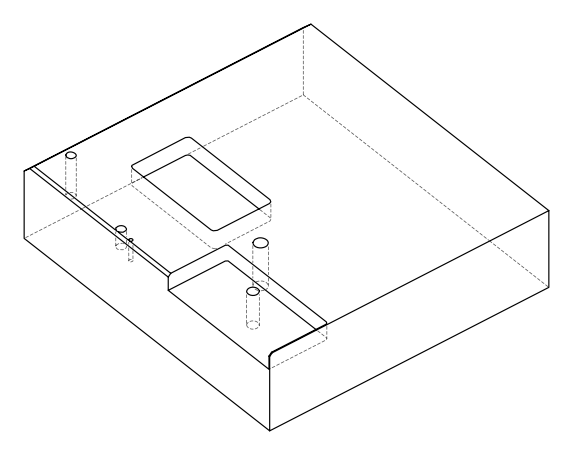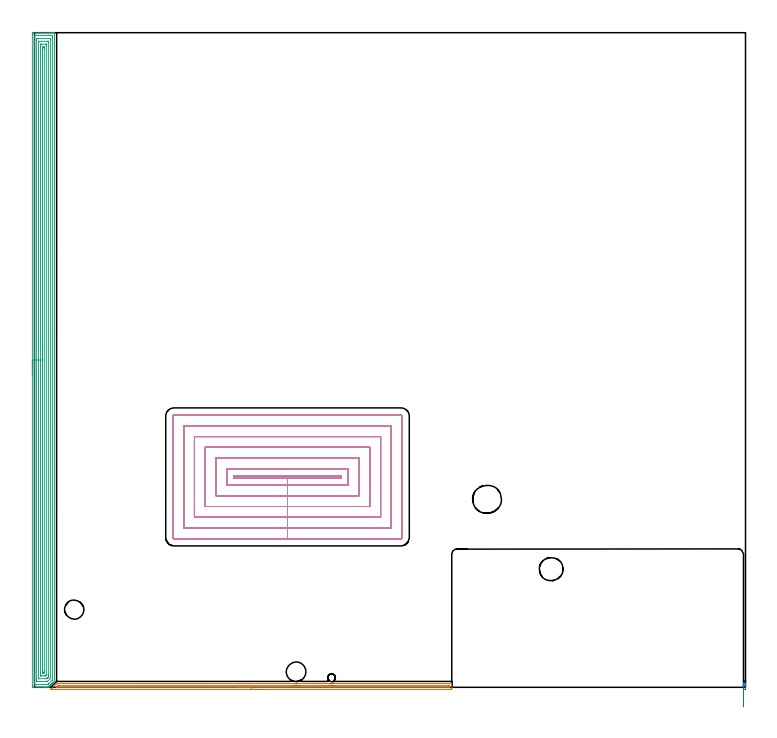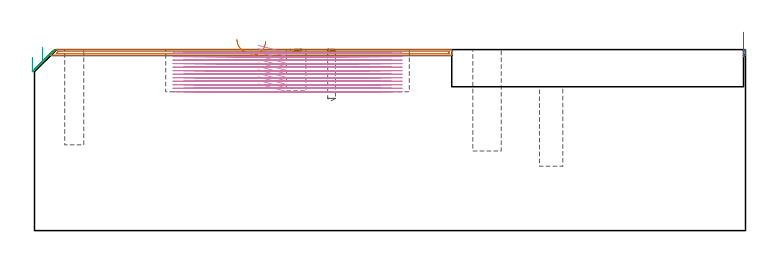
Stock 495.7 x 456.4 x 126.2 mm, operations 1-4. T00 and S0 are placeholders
(PLAN: 14 operations, 10 tool changes, 412.2 min)
(1 AREA_MILL | FG_CHAMFER_SURFACE | UGT0205_001 | 4.61 min | 2401 mm3)
(2 AREA_MILL_1 | FG_CHAMFER_SURFACE_1 | UGT0205_001 | 0.18 min | 48 mm3)
(3 AREA_MILL_2 | FG_CHAMFER_SURFACE_2 | UGT0205_001 | 22.13 min | 54079 mm3)
(4 MILL_RECTANGULAR_POCKET | POCKET_RECTANGULAR_STRAIGHT | NXT0201_010 | Follow Part, ap 2.5, ae 75% | 54.97 min | 479487 mm3)
(5 MILL_SLOT | SLOT_PARTIAL_RECTANGULAR | NXT0201_008 | Follow Part, ap 1.5, ae 75% | 324.76 min | 508170 mm3)
(6 MILL_BLIND_HOLE_FROM_SOLID_MATERIAL | STEP1POCKET | UGT0201_129 | Spiral | 1.24 min | 11540 mm3)
(7 MILL_BLIND_HOLE_FROM_SOLID_MATERIAL_1 | STEP1POCKET_2 | NXT0201_010 | Spiral | 1.3 min | 9199 mm3)
(8 MILL_BLIND_HOLE_FROM_SOLID_MATERIAL_2 | STEP1POCKET_3 | UGT0201_132 | Spiral | 1.91 min | 21738 mm3)
(9 SPOT_DRILL | STEP1POCKET_1 | NXT0321_9005460120000 | 0.03 min | 0 mm3)
(10 SPOT_DRILL_1 | STEP1POCKET_4 | NXT0321_9005460120000 | 0.03 min | 20 mm3)
(11 DRILL_BLIND_HOLE_INTO_CENTER | STEP1POCKET_1 | NXT0301_128 | 0.12 min | 3125 mm3)
(12 DRILL_BLIND_HOLE_INTO_CENTER_1 | STEP1POCKET_4 | UGT0301_178 | 0.15 min | 776 mm3)
(13 MILL_ROUGH_BLIND_HOLE_CONTOUR | STEP1POCKET_1 | NXT0201_010 | Spiral | 0.5 min | 1066 mm3)
(14 BORE_BLIND_HOLE | STEP1POCKET_3 | UGT0332_076 | 0.29 min | 0 mm3)
(TOOL UGT0205_001 | Chamfer Mill 20 x 3 x 45 deg. | D20 FL50 Z2)
(TOOL NXT0201_010 | ENDMILL 10mm [2P460-1000-NA 1630] | D10 FL30 Z6)
(TOOL NXT0201_008 | ENDMILL 6mm [2P460-0600-NA 1630] | D6 FL26 Z6)
(TOOL UGT0201_129 | Carbide End Mill 11.9 | D11.9 FL15 Z4)
(TOOL UGT0201_132 | Carbide End Mill 14.0 | D14 FL30 Z4)
(TOOL NXT0321_9005460120000 | NC Spot Drill, 142deg, 12mm, Carbide, Uncoated | D12 PA142 FL30 Z2)
(TOOL NXT0301_128 | Carbide Drill 12mm [861.1-1200-036A1-GP GC34] | D12 PA150 FL37.4 Z2)
(TOOL UGT0301_178 | Twist Drill 5.4 mm | D5.4 PA118 FL55 Z2)
(TOOL UGT0332_076 | 19.75 mm Rough Boring Bar | D19.75)
(OP 1 AREA_MILL)
G17 G21 G94 G90
T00 M6
G54
G17 G0 G90 X161.1 Y-1.5 S1061 M3
G43 Z136.2 H0
Z132.1
G94 G1 X161.062 Z131.228 F250.
X160.948 Z130.364
X160.759 Z129.512
X160.497 Z128.68
X160.163 Z127.874
X159.76 Z127.1
X159.292 Z126.364
X158.76 Z125.672
X158.171 Z125.029
X157.528 Z124.44
X156.836 Z123.909
X156.1 Z123.44
X155.326 Z123.037
X154.52 Z122.703
X153.688 Z122.441
X152.837 Z122.252
X151.972 Z122.138
X151.1 Z122.1
X11.365
X11.318 Y-1.493 Z122.105
X11.393 Y-1.405 Z122.192
X11.457 Y-1.342 Z122.256
X11.605 Y-1.192 Z122.403
X11.749 Y-1.05 Z122.548
X11.903 Y-0.896 Z122.702
X12.041 Y-0.757 Z122.839
X15.238 Y2.438 Z126.038
X15.373 Y2.571 Z126.167
X15.405 Y2.595 Z126.19
X15.472 Y2.6 Z126.2
X180.641 Y2.593 Z126.193
X181.242 Y2.592 Z126.185
X181.954 Y2.523 Z126.122
X181.997 Y2.522 Z126.12
X182.055 Y2.521 Z126.114
X182.065
X182.402 Y2.506 Z126.102
X182.625 Y2.508 Z126.106
X182.801 Y2.518 Z126.116
X182.849 Y2.521 Z126.119
X183.069 Y2.544 Z126.139
X183.2 Y2.556 Z126.154
X183.222 Y2.559 Z126.156
X183.295 Y2.566 Z126.162
X183.575 Y2.588 Z126.181
X183.952 Y2.593 Z126.192
X183.984 Z126.193
X205.53 Y2.599 Z126.199
X206.33 Y2.592 Z126.191
X206.384 Y2.589 Z126.188
X206.422 Y2.584 Z126.183
X206.55 Y2.561 Z126.16
X206.649 Y2.545 Z126.144
X206.772 Y2.525 Z126.125
X206.996 Y2.508 Z126.105
X207.024
X207.1 Y2.51 Z126.104
X207.221 Y2.509 Z126.106
X207.314 Y2.518 Z126.112
X207.445 Y2.527 Z126.126
X207.76 Y2.578 Z126.177
X207.832 Y2.589 Z126.188
X208.2 Y2.595 Z126.195
X290.743 Y2.6 Z126.2
X290.89 Y2.598 Z126.188
X290.896 Y2.494 Z126.086
X290.9 Y2.384 Z125.983
Y2.034 Z125.633
Y1.421 Z125.016
Y-0.628 Z122.97
X290.894 Y-1.192 Z122.402
X290.89 Y-1.492 Z122.103
X290.609 Y-1.497 Z122.101
X290.297 Y-1.5 Z122.1
X151.1
Y-0.086 Z123.514
X15.826 Y-0.085 Z123.515
X15.472 Y-0.084 Z123.516
X15.227 Y-0.081 Z123.519
X15.188 Y-0.079 Z123.521
X15.203 Y-0.058 Z123.542
X15.243 Y-0.013 Z123.587
X15.472 Y0.222 Z123.822
X16.079 Y0.829 Z124.429
X16.365 Y1.11 Z124.71
X16.433 Y1.171 Z124.771
X16.487 Y1.179 Z124.779
X16.61 Y1.182 Z124.782
X17.257 Y1.185 Z124.785
X17.498 Y1.186 Z124.786
X179.902 Y1.178 Z124.778
X180.546 Y1.177 Z124.777
X180.798 Y1.175 Z124.775
X181.117 Y1.168 Z124.768
X181.438 Y1.145 Z124.745
X181.743 Y1.123 Z124.723
X182.33 Y1.098 Z124.698
X182.904 Y1.111 Z124.711
X183.794 Y1.171 Z124.771
X184.115 Y1.175 Z124.775
X184.364 Y1.178 Z124.778
X185.007 Y1.179 Z124.779
X185.255
X204.88 Y1.184 Z124.784
X205.53 Y1.183 Z124.783
X205.775 Y1.181 Z124.781
X206.097 Y1.176 Z124.776
X206.422 Y1.14 Z124.74
X206.74 Y1.11 Z124.71
X207.314 Y1.102 Z124.702
X207.603 Y1.123 Z124.723
X207.936 Y1.157 Z124.757
X208.084 Y1.173 Z124.773
X208.206 Y1.176 Z124.776
X208.454 Y1.179 Z124.779
X209.099 Y1.181 Z124.781
X209.345
X288.512 Y1.185 Z124.785
X288.838 Y1.183 Z124.783
X288.877 Y1.181 Z124.781
X288.889 Y1.18 Z124.78
X288.892 Y1.155 Z124.755
X288.897 Y1.055 Z124.655
X288.9 Y0.928 Z124.528
Y0.55 Z124.15
Y0.172 Z123.772
X288.897 Y0.045 Z123.645
X288.892 Y-0.055 Z123.545
X288.889 Y-0.08 Z123.52
X288.877 Y-0.081 Z123.519
X288.838 Y-0.083 Z123.517
X288.512 Y-0.085 Z123.515
X288.271 Y-0.086 Z123.514
X151.1
X150.228 Z123.552
X149.364 Z123.666
X148.512 Z123.855
X147.68 Z124.117
X146.874 Z124.451
X146.1 Z124.854
X145.364 Z125.323
X144.672 Z125.854
X144.029 Z126.443
X143.44 Z127.086
X142.909 Z127.779
X142.44 Z128.514
X142.037 Z129.288
X141.703 Z130.094
X141.441 Z130.926
X141.252 Z131.778
X141.138 Z132.643
X141.1 Z133.514
G0 Z136.2
M5
M2
(OP 2 AREA_MILL_1)
G17 G21 G94 G90
T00 M6
G54
G17 G0 G90 X494.3 Y-13.592 S1061 M3
G43 Z136.2 H0
Z124.148
G94 G1 Y-12.949 Z123.558 F250.
Y-12.257 Z123.027
Y-11.521 Z122.558
Y-10.747 Z122.156
Y-9.941 Z121.822
Y-9.109 Z121.559
Y-8.258 Z121.371
Y-7.393 Z121.257
Y-6.521 Z121.219
Y-5.649 Z121.257
Y-4.785 Z121.371
Y-3.933 Z121.559
Y-3.101 Z121.822
Y-2.295 Z122.156
Y-1.521 Z122.558
Y-0.785 Z123.027
Y-0.093 Z123.558
Y0.55 Z124.148
Y2.292 Z125.888
X494.302 Y2.413 Z126.008
X494.31 Y2.596 Z126.19
X494.566 Y2.6 Z126.2
X495.434
X495.69 Y2.596 Z126.19
X495.7 Y2.412 Z126.007
Y-0.855 Z122.744
X495.697 Y-1.192 Z122.406
X495.694 Y-1.492 Z122.106
X495.586 Y-1.496 Z122.103
X495.434 Y-1.499 Z122.101
X495. Y-1.5 Z122.1
X494.872
X494.566 Y-1.499 Z122.101
X494.414 Y-1.496 Z122.103
X494.306 Y-1.492 Z122.106
X494.3 Y-1.192 Z122.406
Y0.016 Z123.614
Y0.55 Z124.148
Y1.14 Z124.791
Y1.671 Z125.482
Y2.14 Z126.218
Y2.543 Z126.992
Y2.878 Z127.797
Y3.14 Z128.629
Y3.329 Z129.481
Y3.444 Z130.346
Y3.482 Z131.217
Y3.444 Z132.089
Y3.331 Z132.954
Y3.143 Z133.806
Y2.881 Z134.638
Y2.547 Z135.444
Y2.145 Z136.218
Y1.676 Z136.954
Y1.145 Z137.646
Y0.556 Z138.29
M5
M2
(OP 3 AREA_MILL_2)
G17 G21 G94 G90
T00 M6
G54
G17 G0 G90 X-1.5 Y218.2 S1061 M3
G43 Z136.2 H0
Z120.8
G94 G1 Y218.238 Z119.929 F250.
Y218.352 Z119.064
Y218.541 Z118.212
Y218.803 Z117.38
Y219.137 Z116.574
Y219.54 Z115.8
Y220.008 Z115.064
Y220.54 Z114.372
Y221.129 Z113.729
Y221.772 Z113.14
Y222.464 Z112.609
Y223.2 Z112.14
Y223.974 Z111.737
Y224.78 Z111.403
Y225.612 Z111.141
Y226.464 Z110.952
Y227.328 Z110.838
Y228.2 Z110.8
Y455.455
X-1.499 Y455.77 Z110.801
X-1.493 Y456.343 Z110.804
X-1.492 Y456.392 Z110.806
X-0.923 Y456.4 Z111.374
X10.652 Z122.947
X12.069 Z124.365
X12.433 Z124.728
X13.16 Z125.46
X13.429 Z125.729
X13.849 Y456.392 Z126.14
X13.897 Y456.39 Z126.188
X13.9 Y456.217 Z126.2
Y4.207
X13.896 Y4.105 Z126.189
X13.852 Y4.05 Z126.148
X13.768 Y3.968 Z126.068
X13.113 Y3.312 Z125.412
X13.026 Y3.225 Z125.323
X12.941 Y3.14 Z125.24
X12.815 Y3.014 Z125.114
X12.73 Y2.928 Z125.026
X12.645 Y2.845 Z124.945
X12.517 Y2.716 Z124.816
X12.433 Y2.631 Z124.729
X12.35 Y2.549 Z124.649
X12.219 Y2.418 Z124.518
X12.136 Y2.334 Z124.432
X12.054 Y2.254 Z124.353
X11.921 Y2.12 Z124.22
X11.839 Y2.037 Z124.135
X11.759 Y1.958 Z124.058
X11.623 Y1.822 Z123.922
X11.542 Y1.741 Z123.839
X11.463 Y1.663 Z123.762
X11.324 Y1.524 Z123.624
X11.246 Y1.444 Z123.542
X11.167 Y1.367 Z123.467
X11.026 Y1.226 Z123.326
X10.949 Y1.147 Z123.245
X10.872 Y1.071 Z123.171
X10.728 Y0.928 Z123.027
X10.652 Y0.85 Z122.948
X10.576 Y0.776 Z122.875
X10.43 Y0.63 Z122.729
X10.355 Y0.553 Z122.652
X10.281 Y0.48 Z122.58
X10.132 Y0.332 Z122.431
X10.058 Y0.257 Z122.355
X9.985 Y0.185 Z122.284
X9.83 Y0.034 Z122.129
X9.795 Y0.006 Z122.092
X9.762 Y0.003 Z122.059
X9.712 Y0. Z122.01
X9.661 Z121.96
X8.871 Z121.165
X7.617 Z119.914
X7.09 Z119.385
X-1.187 Z111.111
X-1.492 Y0.01 Z110.806
X-1.499 Y0.314 Z110.799
Y0.328
X-1.5 Y228.2 Z110.8
X-0.086 Z112.214
X-0.085 Y454.088 Z112.215
X-0.083 Y454.194 Z112.217
X-0.078 Y454.39 Z112.222
X-0.033 Y454.392 Z112.267
X0.443 Y454.399 Z112.743
X11.542 Z123.842
X12.019 Y454.397 Z124.319
X12.433 Y454.39 Z124.733
X12.479 Y453.982 Z124.779
X12.482 Y453.933 Z124.782
X12.486 Y453.088 Z124.786
Y453.035
X12.485 Y5.521 Z124.785
X12.484 Y5.311 Z124.784
X12.481 Y5.206 Z124.781
X12.479 Y5.157 Z124.779
X12.448 Y5.101 Z124.748
X12.433 Y5.082 Z124.733
X9.765 Y2.415 Z122.065
X9.465 Y2.12 Z121.765
X9.379 Y2.04 Z121.679
X9.345 Y2.01 Z121.645
X9.283 Y2.005 Z121.583
X8.871 Y2.001 Z121.171
X8.397 Y2. Z120.697
X0.858 Y2.001 Z113.158
X0.381 Y2.003 Z112.681
X-0.033 Y2.01 Z112.267
X-0.079 Y2.418 Z112.221
X-0.082 Y2.467 Z112.218
X-0.086 Y3.312 Z112.214
Y3.365
Y228.2
X1.329 Z113.629
Y451.299
X1.331 Y451.718 Z113.631
X1.336 Y452.194 Z113.636
X1.344 Y452.39 Z113.644
X1.545 Y452.397 Z113.845
X1.748 Y452.399 Z114.048
X2.433 Y452.4 Z114.733
X10.447 Z122.747
X10.652 Y452.398 Z122.952
X10.858 Y452.394 Z123.158
X10.994 Y452.39 Z123.294
X11.065 Y452.376 Z123.365
X11.067 Y452.333 Z123.367
X11.069 Y452.194 Z123.369
X11.071 Y451.773 Z123.371
Y6.889
X11.07 Y6.47 Z123.37
X11.066 Y6.232 Z123.366
X11.065 Y6.177 Z123.365
X11.022 Y6.131 Z123.322
X10.894 Y5.995 Z123.194
X9.435 Y4.535 Z121.735
X9.104 Y4.207 Z121.404
X8.983 Y4.094 Z121.283
X8.871 Y4.01 Z121.171
X8.185 Y4.001 Z120.485
X1.953 Y4. Z114.253
X1.748 Y4.002 Z114.048
X1.543 Y4.006 Z113.843
X1.406 Y4.01 Z113.706
X1.335 Y4.024 Z113.635
X1.333 Y4.067 Z113.633
X1.331 Y4.207 Z113.631
X1.329 Y4.627 Z113.629
Y228.2
X2.743 Z115.043
Y449.511
X2.749 Y450.294 Z115.049
X2.76 Y450.39 Z115.06
X2.865 Y450.395 Z115.165
X3.086 Y450.398 Z115.386
X3.529 Y450.4 Z115.829
X8.871 Z121.171
X9.316 Y450.398 Z121.616
X9.535 Y450.395 Z121.835
X9.64 Y450.39 Z121.94
X9.65 Y450.32 Z121.95
X9.657 Y449.616 Z121.957
Y449.511
Y7.888
X9.656 Y7.783 Z121.956
X9.65 Y7.389 Z121.95
X9.642 Y7.203 Z121.942
X9.549 Y7.103 Z121.849
X9.34 Y6.889 Z121.64
X9.105 Y6.654 Z121.405
X8.871 Y6.423 Z121.171
X8.653 Y6.214 Z120.953
X8.421 Y6.01 Z120.721
X7.981 Y6. Z120.281
X3.529 Z115.829
X3.084 Y6.002 Z115.384
X2.865 Y6.005 Z115.165
X2.76 Y6.01 Z115.06
X2.75 Y6.08 Z115.05
X2.743 Y6.784 Z115.043
Y6.889
Y228.2
X4.157 Z116.457
Y447.092
X4.158 Y447.723 Z116.458
X4.16 Y447.983 Z116.46
X4.164 Y448.249 Z116.464
X4.173 Y448.39 Z116.473
X4.251 Y448.394 Z116.551
X4.419 Y448.397 Z116.719
X4.635 Y448.4 Z116.935
X7.981 Y448.399 Z120.281
X8.2 Y448.396 Z120.5
X8.235 Y448.39 Z120.535
X8.237 Y448.382 Z120.537
X8.24 Y448.356 Z120.54
X8.243 Y447.723 Z120.543
Y447.459
Y8.677
X8.242 Y8.416 Z120.542
X8.239 Y8.327 Z120.539
X8.236 Y8.26 Z120.536
X8.209 Y8.219 Z120.509
X7.981 Y8.01 Z120.281
X7.761 Y8.004 Z120.061
X7.09 Y8.001 Z119.39
X6.874 Y8. Z119.174
X5.094 Z117.394
X4.419 Y8.001 Z116.719
X4.2 Y8.004 Z116.5
X4.165 Y8.01 Z116.465
X4.163 Y8.018 Z116.463
X4.16 Y8.044 Z116.46
X4.157 Y8.677 Z116.457
Y8.941
Y228.2
X5.571 Z117.871
Y445.04
X5.572 Y445.671 Z117.872
X5.574 Y445.934 Z117.874
X5.578 Y446.249 Z117.878
X5.588 Y446.39 Z117.888
X5.74 Y446.396 Z118.04
X6.2 Y446.398 Z118.5
X6.63 Y446.397 Z118.93
X6.796 Y446.39 Z119.096
X6.822 Y446.377 Z119.122
X6.824 Y446.321 Z119.124
X6.827 Y446.199 Z119.127
X6.828 Y445.934 Z119.128
X6.829 Y445.303 Z119.129
Y11.36
X6.828 Y10.729 Z119.128
X6.826 Y10.466 Z119.126
X6.822 Y10.151 Z119.122
X6.812 Y10.01 Z119.112
X6.66 Y10.004 Z118.96
X6.2 Y10.002 Z118.5
X5.77 Y10.003 Z118.07
X5.604 Y10.01 Z117.904
X5.578 Y10.023 Z117.878
X5.576 Y10.079 Z117.876
X5.573 Y10.201 Z117.873
X5.572 Y10.466 Z117.872
X5.571 Y11.097 Z117.871
Y228.2
Y229.072 Z117.909
Y229.936 Z118.023
Y230.788 Z118.212
Y231.62 Z118.474
Y232.426 Z118.808
Y233.2 Z119.211
Y233.936 Z119.68
Y234.628 Z120.211
Y235.271 Z120.8
Y235.86 Z121.443
Y236.392 Z122.135
Y236.86 Z122.871
Y237.263 Z123.645
Y237.597 Z124.451
Y237.859 Z125.283
Y238.048 Z126.135
Y238.162 Z127.
Y238.2 Z127.871
G0 Z136.2
M5
M2
(OP 4 MILL_RECTANGULAR_POCKET)
G17 G21 G94 G90
T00 M6
G54
G17 G0 G90 X156.06 Y146.1 S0 M3
G43 Z136.2 H1
Z129.2
G94 G1 X176.4 Z123.75 F250.
X213.8 F500.
Y147.3
X139.
Y146.1
X176.4
Y141.1
X218.8
Y152.3
X134.
Y141.1
X176.4
Y133.6
X226.3
Y159.8
X126.5
Y133.6
X176.4
Y126.1
X233.8
Y167.3
X119.
Y126.1
X176.4
Y118.6
X241.3
Y174.8
X111.5
Y118.6
X176.4
Y111.1
X248.8
Y182.3
X104.
Y111.1
X176.4
Y103.6
X255.5
G3 X256.3 Y104.4 R0.8
G1 Y189.
G3 X255.5 Y189.8 R0.8
G1 X97.3
G3 X96.5 Y189. R0.8
G1 Y104.4
G3 X97.3 Y103.6 R0.8
G1 X176.4
X177.4
G0 X156.06 Y146.1 Z126.75
G1 X176.4 Z121.3 F250.
X213.8 F500.
Y147.3
X139.
Y146.1
X176.4
Y141.1
X218.8
Y152.3
X134.
Y141.1
X176.4
Y133.6
X226.3
Y159.8
X126.5
Y133.6
X176.4
Y126.1
X233.8
Y167.3
X119.
Y126.1
X176.4
Y118.6
X241.3
Y174.8
X111.5
Y118.6
X176.4
Y111.1
X248.8
Y182.3
X104.
Y111.1
X176.4
Y103.6
X255.5
G3 X256.3 Y104.4 R0.8
G1 Y189.
G3 X255.5 Y189.8 R0.8
G1 X97.3
G3 X96.5 Y189. R0.8
G1 Y104.4
G3 X97.3 Y103.6 R0.8
G1 X176.4
X177.4
G0 X156.06 Y146.1 Z124.3
G1 X176.4 Z118.85 F250.
X213.8 F500.
Y147.3
X139.
Y146.1
X176.4
Y141.1
X218.8
Y152.3
X134.
Y141.1
X176.4
Y133.6
X226.3
Y159.8
X126.5
Y133.6
X176.4
Y126.1
X233.8
Y167.3
X119.
Y126.1
X176.4
Y118.6
X241.3
Y174.8
X111.5
Y118.6
X176.4
Y111.1
X248.8
Y182.3
X104.
Y111.1
X176.4
Y103.6
X255.5
G3 X256.3 Y104.4 R0.8
G1 Y189.
G3 X255.5 Y189.8 R0.8
G1 X97.3
G3 X96.5 Y189. R0.8
G1 Y104.4
G3 X97.3 Y103.6 R0.8
G1 X176.4
X177.4
G0 X156.06 Y146.1 Z121.85
G1 X176.4 Z116.4 F250.
X213.8 F500.
Y147.3
X139.
Y146.1
X176.4
Y141.1
X218.8
Y152.3
X134.
Y141.1
X176.4
Y133.6
X226.3
Y159.8
X126.5
Y133.6
X176.4
Y126.1
X233.8
Y167.3
X119.
Y126.1
X176.4
Y118.6
X241.3
Y174.8
X111.5
Y118.6
X176.4
Y111.1
X248.8
Y182.3
X104.
Y111.1
X176.4
Y103.6
X255.5
G3 X256.3 Y104.4 R0.8
G1 Y189.
G3 X255.5 Y189.8 R0.8
G1 X97.3
G3 X96.5 Y189. R0.8
G1 Y104.4
G3 X97.3 Y103.6 R0.8
G1 X176.4
X177.4
G0 X156.06 Y146.1 Z119.4
G1 X176.4 Z113.95 F250.
X213.8 F500.
Y147.3
X139.
Y146.1
X176.4
Y141.1
X218.8
Y152.3
X134.
Y141.1
X176.4
Y133.6
X226.3
Y159.8
X126.5
Y133.6
X176.4
Y126.1
X233.8
Y167.3
X119.
Y126.1
X176.4
Y118.6
X241.3
Y174.8
X111.5
Y118.6
X176.4
Y111.1
X248.8
Y182.3
X104.
Y111.1
X176.4
Y103.6
X255.5
G3 X256.3 Y104.4 R0.8
G1 Y189.
G3 X255.5 Y189.8 R0.8
G1 X97.3
G3 X96.5 Y189. R0.8
G1 Y104.4
G3 X97.3 Y103.6 R0.8
G1 X176.4
X177.4
G0 X156.06 Y146.1 Z116.95
G1 X176.4 Z111.5 F250.
X213.8 F500.
Y147.3
X139.
Y146.1
X176.4
Y141.1
X218.8
Y152.3
X134.
Y141.1
X176.4
Y133.6
X226.3
Y159.8
X126.5
Y133.6
X176.4
Y126.1
X233.8
Y167.3
X119.
Y126.1
X176.4
Y118.6
X241.3
Y174.8
X111.5
Y118.6
X176.4
Y111.1
X248.8
Y182.3
X104.
Y111.1
X176.4
Y103.6
X255.5
G3 X256.3 Y104.4 R0.8
G1 Y189.
G3 X255.5 Y189.8 R0.8
G1 X97.3
G3 X96.5 Y189. R0.8
G1 Y104.4
G3 X97.3 Y103.6 R0.8
G1 X176.4
X177.4
G0 X156.06 Y146.1 Z114.5
G1 X176.4 Z109.05 F250.
X213.8 F500.
Y147.3
X139.
Y146.1
X176.4
Y141.1
X218.8
Y152.3
X134.
Y141.1
X176.4
Y133.6
X226.3
Y159.8
X126.5
Y133.6
X176.4
Y126.1
X233.8
Y167.3
X119.
Y126.1
X176.4
Y118.6
X241.3
Y174.8
X111.5
Y118.6
X176.4
Y111.1
X248.8
Y182.3
X104.
Y111.1
X176.4
Y103.6
X255.5
G3 X256.3 Y104.4 R0.8
G1 Y189.
G3 X255.5 Y189.8 R0.8
G1 X97.3
G3 X96.5 Y189. R0.8
G1 Y104.4
G3 X97.3 Y103.6 R0.8
G1 X176.4
X177.4
G0 X156.06 Y146.1 Z112.05
G1 X176.4 Z106.6 F250.
X213.8 F500.
Y147.3
X139.
Y146.1
X176.4
Y141.1
X218.8
Y152.3
X134.
Y141.1
X176.4
Y133.6
X226.3
Y159.8
X126.5
Y133.6
X176.4
Y126.1
X233.8
Y167.3
X119.
Y126.1
X176.4
Y118.6
X241.3
Y174.8
X111.5
Y118.6
X176.4
Y111.1
X248.8
Y182.3
X104.
Y111.1
X176.4
Y103.6
X255.5
G3 X256.3 Y104.4 R0.8
G1 Y189.
G3 X255.5 Y189.8 R0.8
G1 X97.3
G3 X96.5 Y189. R0.8
G1 Y104.4
G3 X97.3 Y103.6 R0.8
G1 X176.4
X177.4
G0 X156.06 Y146.1 Z109.6
G1 X176.4 Z104.15 F250.
X213.8 F500.
Y147.3
X139.
Y146.1
X176.4
Y141.1
X218.8
Y152.3
X134.
Y141.1
X176.4
Y133.6
X226.3
Y159.8
X126.5
Y133.6
X176.4
Y126.1
X233.8
Y167.3
X119.
Y126.1
X176.4
Y118.6
X241.3
Y174.8
X111.5
Y118.6
X176.4
Y111.1
X248.8
Y182.3
X104.
Y111.1
X176.4
Y103.6
X255.5
G3 X256.3 Y104.4 R0.8
G1 Y189.
G3 X255.5 Y189.8 R0.8
G1 X97.3
G3 X96.5 Y189. R0.8
G1 Y104.4
G3 X97.3 Y103.6 R0.8
G1 X176.4
X177.4
G0 X156.06 Y146.1 Z107.15
G1 X176.4 Z101.7 F250.
X213.8 F500.
Y147.3
X139.
Y146.1
X176.4
Y141.1
X218.8
Y152.3
X134.
Y141.1
X176.4
Y133.6
X226.3
Y159.8
X126.5
Y133.6
X176.4
Y126.1
X233.8
Y167.3
X119.
Y126.1
X176.4
Y118.6
X241.3
Y174.8
X111.5
Y118.6
X176.4
Y111.1
X248.8
Y182.3
X104.
Y111.1
X176.4
Y103.6
X255.5
G3 X256.3 Y104.4 R0.8
G1 Y189.
G3 X255.5 Y189.8 R0.8
G1 X97.3
G3 X96.5 Y189. R0.8
G1 Y104.4
G3 X97.3 Y103.6 R0.8
G1 X176.4
X177.4
G0 X156.06 Y146.1 Z104.7
G1 X176.4 Z99.25 F250.
X213.8 F500.
Y147.3
X139.
Y146.1
X176.4
Y141.1
X218.8
Y152.3
X134.
Y141.1
X176.4
Y133.6
X226.3
Y159.8
X126.5
Y133.6
X176.4
Y126.1
X233.8
Y167.3
X119.
Y126.1
X176.4
Y118.6
X241.3
Y174.8
X111.5
Y118.6
X176.4
Y111.1
X248.8
Y182.3
X104.
Y111.1
X176.4
Y103.6
X255.5
G3 X256.3 Y104.4 R0.8
G1 Y189.
G3 X255.5 Y189.8 R0.8
G1 X97.3
G3 X96.5 Y189. R0.8
G1 Y104.4
G3 X97.3 Y103.6 R0.8
G1 X176.4
X177.4
G0 X156.06 Y146.1 Z102.25
G1 X176.4 Z96.8 F250.
X213.8 F500.
Y147.3
X139.
Y146.1
X176.4
Y141.1
X218.8
Y152.3
X134.
Y141.1
X176.4
Y133.6
X226.3
Y159.8
X126.5
Y133.6
X176.4
Y126.1
X233.8
Y167.3
X119.
Y126.1
X176.4
Y118.6
X241.3
Y174.8
X111.5
Y118.6
X176.4
Y111.1
X248.8
Y182.3
X104.
Y111.1
X176.4
Y103.6
X255.5
G3 X256.3 Y104.4 R0.8
G1 Y189.
G3 X255.5 Y189.8 R0.8
G1 X97.3
G3 X96.5 Y189. R0.8
G1 Y104.4
G3 X97.3 Y103.6 R0.8
G1 X176.4
X177.4
G0 Z136.2
M5
M2
